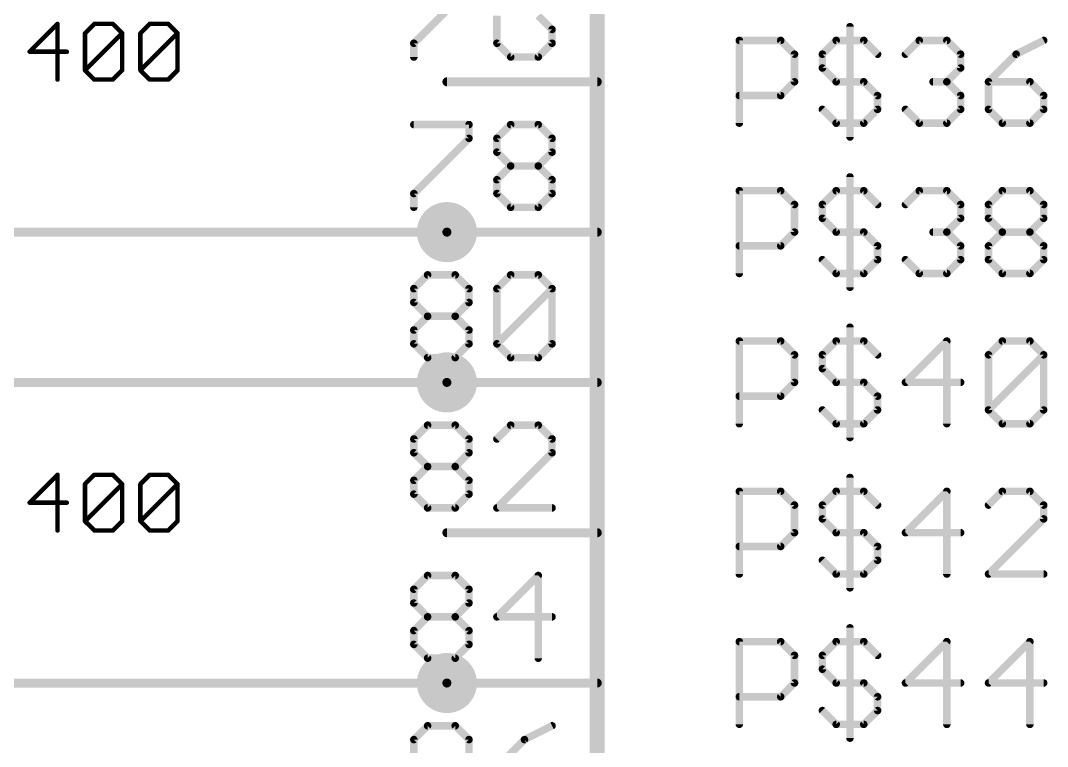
# Model space of a CAD drawing. Extents: x -72 to 265, y -97 to 216.
# Drawn here: x -35.14 to -17.79, y 44.65 to 56.92 of the extents above; entities that cross this region are included whole.
import ezdxf

# ---------------------------------------------------------------- set-up
doc = ezdxf.new("R2010")
doc.units = 0
for name, color, linetype in [('91', 94, 'CONTINUOUS'), ('94', 14, 'CONTINUOUS'), ('95', 251, 'CONTINUOUS'), ('96', 251, 'CONTINUOUS')]:
    doc.layers.add(name, color=color, linetype=linetype)

msp = doc.modelspace()

# ---------------------------------------------------------------- linework, layer by layer
at = {"layer": '91'}
for points, const_width in [([(-27.94, 53.086, 1), (-27.94, 53.594, 1), (-27.94, 53.086)], 0.508), ([(-27.94, 53.3019, 1), (-27.94, 53.3781)], 0.0762), ([(-27.94, 50.546, 1), (-27.94, 51.054, 1), (-27.94, 50.546)], 0.508), ([(-27.94, 50.7619, 1), (-27.94, 50.8381)], 0.0762), ([(-27.94, 45.466, 1), (-27.94, 45.974, 1), (-27.94, 45.466)], 0.508), ([(-27.94, 45.6819, 1), (-27.94, 45.7581)], 0.0762)]:
    msp.add_lwpolyline(points, format="xyb", dxfattribs=dict(at, const_width=const_width))
at = {"layer": '91', "const_width": 0.1524}
for points in [[(-27.94, 53.34), (-35.56, 53.34)], [(-27.94, 50.8), (-35.56, 50.8)], [(-27.94, 45.72), (-35.56, 45.72)]]:
    msp.add_lwpolyline(points, dxfattribs=at)
at = {"layer": '94'}
for points, const_width in [([(-25.4, 101.6), (-25.4, 22.86)], 0.254), ([(-27.94, 55.88), (-25.4, 55.88)], 0.1524), ([(-27.94, 53.34), (-25.4, 53.34)], 0.1524), ([(-27.94, 50.8), (-25.4, 50.8)], 0.1524), ([(-27.94, 48.26), (-25.4, 48.26)], 0.1524), ([(-27.94, 45.72), (-25.4, 45.72)], 0.1524)]:
    msp.add_lwpolyline(points, dxfattribs=dict(at, const_width=const_width))
at = {"layer": '94', "const_width": 0.0762}
for points in [[(-27.94, 55.9181, 1), (-27.94, 55.8419)], [(-25.4, 55.8419, 1), (-25.4, 55.9181)], [(-27.94, 53.3781, 1), (-27.94, 53.3019)], [(-25.4, 53.3019, 1), (-25.4, 53.3781)], [(-27.94, 50.8381, 1), (-27.94, 50.7619)], [(-25.4, 50.7619, 1), (-25.4, 50.8381)], [(-27.94, 48.2981, 1), (-27.94, 48.2219)], [(-25.4, 48.2219, 1), (-25.4, 48.2981)], [(-27.94, 45.7581, 1), (-27.94, 45.6819)], [(-25.4, 45.6819, 1), (-25.4, 45.7581)]]:
    msp.add_lwpolyline(points, format="xyb", dxfattribs=at)
at = {"layer": '95', "const_width": 0.127}
for points in [[(-27.5665, 57.4643), (-28.4987, 56.5321)], [(-27.0954, 56.9982), (-27.0954, 56.5321)], [(-26.1633, 56.7652), (-26.3963, 56.9982)], [(-26.1633, 56.5321), (-26.1633, 56.7652)], [(-21.1304, 56.8127), (-21.1304, 54.9485)], [(-28.4987, 56.5321), (-28.4987, 56.2991)], [(-27.0954, 56.5321), (-26.8623, 56.2991)], [(-26.3963, 56.2991), (-26.1633, 56.5321)], [(-22.9997, 55.1815), (-22.9997, 56.5797)], [(-22.9997, 56.5797), (-22.3006, 56.5797)], [(-22.3006, 56.5797), (-22.0676, 56.3467)], [(-21.5964, 56.3467), (-21.3634, 56.5797)], [(-21.3634, 56.5797), (-20.8973, 56.5797)], [(-20.8973, 56.5797), (-20.6643, 56.3467)], [(-20.1931, 56.3467), (-19.9601, 56.5797)], [(-19.9601, 56.5797), (-19.494, 56.5797)], [(-19.494, 56.5797), (-19.261, 56.3467)], [(-17.8577, 56.5797), (-18.3238, 56.3467)], [(-22.0676, 56.3467), (-22.0676, 55.8806)], [(-21.5964, 56.1136), (-21.5964, 56.3467)], [(-19.261, 56.3467), (-19.261, 56.1136)], [(-18.3238, 56.3467), (-18.7899, 55.8806)], [(-26.8623, 56.2991), (-26.3963, 56.2991)], [(-21.3634, 55.8806), (-21.5964, 56.1136)], [(-19.261, 56.1136), (-19.494, 55.8806)], [(-22.0676, 55.8806), (-22.3006, 55.6476)], [(-20.8973, 55.8806), (-21.3634, 55.8806)], [(-20.6643, 55.6476), (-20.8973, 55.8806)], [(-19.494, 55.8806), (-19.7271, 55.8806)], [(-19.494, 55.8806), (-19.261, 55.6476)], [(-18.7899, 55.8806), (-18.7899, 55.4145)], [(-18.0908, 55.8806), (-18.7899, 55.8806)], [(-17.8577, 55.6476), (-18.0908, 55.8806)], [(-22.3006, 55.6476), (-22.9997, 55.6476)], [(-20.6643, 55.4145), (-20.6643, 55.6476)], [(-19.261, 55.6476), (-19.261, 55.4145)], [(-17.8577, 55.4145), (-17.8577, 55.6476)], [(-21.5964, 55.4145), (-21.3634, 55.1815)], [(-20.8973, 55.1815), (-20.6643, 55.4145)], [(-19.9601, 55.1815), (-20.1931, 55.4145)], [(-19.261, 55.4145), (-19.494, 55.1815)], [(-18.7899, 55.4145), (-18.5568, 55.1815)], [(-18.0908, 55.1815), (-17.8577, 55.4145)], [(-28.4987, 55.1573), (-27.5665, 55.1573)], [(-27.5665, 55.1573), (-27.5665, 54.9243)], [(-27.0954, 54.9243), (-26.8623, 55.1573)], [(-26.8623, 55.1573), (-26.3963, 55.1573)], [(-26.3963, 55.1573), (-26.1633, 54.9243)], [(-21.3634, 55.1815), (-20.8973, 55.1815)], [(-19.494, 55.1815), (-19.9601, 55.1815)], [(-18.5568, 55.1815), (-18.0908, 55.1815)], [(-27.5665, 54.9243), (-28.4987, 53.9921)], [(-27.0954, 54.6912), (-27.0954, 54.9243)], [(-26.1633, 54.9243), (-26.1633, 54.6912)], [(-26.8623, 54.4582), (-27.0954, 54.6912)], [(-26.1633, 54.6912), (-26.3963, 54.4582)], [(-27.0954, 54.2252), (-26.8623, 54.4582)], [(-26.8623, 54.4582), (-26.3963, 54.4582)], [(-26.3963, 54.4582), (-26.1633, 54.2252)], [(-21.1304, 54.2727), (-21.1304, 52.4085)], [(-27.0954, 53.9921), (-27.0954, 54.2252)], [(-26.1633, 54.2252), (-26.1633, 53.9921)], [(-28.4987, 53.9921), (-28.4987, 53.7591)], [(-26.8623, 53.7591), (-27.0954, 53.9921)], [(-26.1633, 53.9921), (-26.3963, 53.7591)], [(-22.9997, 52.6415), (-22.9997, 54.0397)], [(-22.9997, 54.0397), (-22.3006, 54.0397)], [(-22.3006, 54.0397), (-22.0676, 53.8067)], [(-21.5964, 53.8067), (-21.3634, 54.0397)], [(-21.3634, 54.0397), (-20.8973, 54.0397)], [(-20.8973, 54.0397), (-20.6643, 53.8067)], [(-20.1931, 53.8067), (-19.9601, 54.0397)], [(-19.9601, 54.0397), (-19.494, 54.0397)], [(-19.494, 54.0397), (-19.261, 53.8067)], [(-18.7899, 53.8067), (-18.5568, 54.0397)], [(-18.5568, 54.0397), (-18.0908, 54.0397)], [(-18.0908, 54.0397), (-17.8577, 53.8067)], [(-26.3963, 53.7591), (-26.8623, 53.7591)], [(-22.0676, 53.8067), (-22.0676, 53.3406)], [(-21.5964, 53.5736), (-21.5964, 53.8067)], [(-19.261, 53.8067), (-19.261, 53.5736)], [(-18.7899, 53.5736), (-18.7899, 53.8067)], [(-17.8577, 53.8067), (-17.8577, 53.5736)], [(-21.3634, 53.3406), (-21.5964, 53.5736)], [(-19.261, 53.5736), (-19.494, 53.3406)], [(-18.5568, 53.3406), (-18.7899, 53.5736)], [(-17.8577, 53.5736), (-18.0908, 53.3406)], [(-22.0676, 53.3406), (-22.3006, 53.1076)], [(-20.8973, 53.3406), (-21.3634, 53.3406)], [(-20.6643, 53.1076), (-20.8973, 53.3406)], [(-19.494, 53.3406), (-19.7271, 53.3406)], [(-19.494, 53.3406), (-19.261, 53.1076)], [(-18.7899, 53.1076), (-18.5568, 53.3406)], [(-18.5568, 53.3406), (-18.0908, 53.3406)], [(-18.0908, 53.3406), (-17.8577, 53.1076)], [(-22.3006, 53.1076), (-22.9997, 53.1076)], [(-20.6643, 52.8745), (-20.6643, 53.1076)], [(-19.261, 53.1076), (-19.261, 52.8745)], [(-18.7899, 52.8745), (-18.7899, 53.1076)], [(-17.8577, 53.1076), (-17.8577, 52.8745)], [(-21.5964, 52.8745), (-21.3634, 52.6415)], [(-20.8973, 52.6415), (-20.6643, 52.8745)], [(-19.9601, 52.6415), (-20.1931, 52.8745)], [(-19.261, 52.8745), (-19.494, 52.6415)], [(-18.5568, 52.6415), (-18.7899, 52.8745)], [(-17.8577, 52.8745), (-18.0908, 52.6415)], [(-28.4987, 52.3843), (-28.2656, 52.6173)], [(-28.2656, 52.6173), (-27.7996, 52.6173)], [(-27.7996, 52.6173), (-27.5665, 52.3843)], [(-27.0954, 52.3843), (-26.8623, 52.6173)], [(-26.8623, 52.6173), (-26.3963, 52.6173)], [(-26.3963, 52.6173), (-26.1633, 52.3843)], [(-21.3634, 52.6415), (-20.8973, 52.6415)], [(-19.494, 52.6415), (-19.9601, 52.6415)], [(-18.0908, 52.6415), (-18.5568, 52.6415)], [(-28.4987, 52.1512), (-28.4987, 52.3843)], [(-27.5665, 52.3843), (-27.5665, 52.1512)], [(-27.0954, 51.4521), (-27.0954, 52.3843)], [(-27.0954, 51.4521), (-26.1633, 52.3843)], [(-26.1633, 52.3843), (-26.1633, 51.4521)], [(-28.2656, 51.9182), (-28.4987, 52.1512)], [(-27.5665, 52.1512), (-27.7996, 51.9182)], [(-28.4987, 51.6852), (-28.2656, 51.9182)], [(-28.2656, 51.9182), (-27.7996, 51.9182)], [(-27.7996, 51.9182), (-27.5665, 51.6852)], [(-28.4987, 51.4521), (-28.4987, 51.6852)], [(-27.5665, 51.6852), (-27.5665, 51.4521)], [(-21.1304, 51.7327), (-21.1304, 49.8685)], [(-22.9997, 50.1015), (-22.9997, 51.4997)], [(-22.9997, 51.4997), (-22.3006, 51.4997)], [(-22.3006, 51.4997), (-22.0676, 51.2667)], [(-21.5964, 51.2667), (-21.3634, 51.4997)], [(-21.3634, 51.4997), (-20.8973, 51.4997)], [(-20.8973, 51.4997), (-20.6643, 51.2667)], [(-19.494, 51.4997), (-20.1931, 50.8006)], [(-19.494, 50.1015), (-19.494, 51.4997)], [(-18.7899, 51.2667), (-18.5568, 51.4997)], [(-18.5568, 51.4997), (-18.0908, 51.4997)], [(-18.0908, 51.4997), (-17.8577, 51.2667)], [(-28.2656, 51.2191), (-28.4987, 51.4521)], [(-27.5665, 51.4521), (-27.7996, 51.2191)], [(-26.8623, 51.2191), (-27.0954, 51.4521)], [(-26.1633, 51.4521), (-26.3963, 51.2191)], [(-27.7996, 51.2191), (-28.2656, 51.2191)], [(-26.3963, 51.2191), (-26.8623, 51.2191)], [(-22.0676, 51.2667), (-22.0676, 50.8006)], [(-21.5964, 51.0336), (-21.5964, 51.2667)], [(-18.7899, 50.3345), (-18.7899, 51.2667)], [(-18.7899, 50.3345), (-17.8577, 51.2667)], [(-17.8577, 51.2667), (-17.8577, 50.3345)], [(-21.3634, 50.8006), (-21.5964, 51.0336)], [(-22.0676, 50.8006), (-22.3006, 50.5676)], [(-20.8973, 50.8006), (-21.3634, 50.8006)], [(-20.6643, 50.5676), (-20.8973, 50.8006)], [(-20.1931, 50.8006), (-19.261, 50.8006)], [(-22.3006, 50.5676), (-22.9997, 50.5676)], [(-20.6643, 50.3345), (-20.6643, 50.5676)], [(-21.5964, 50.3345), (-21.3634, 50.1015)], [(-20.8973, 50.1015), (-20.6643, 50.3345)], [(-18.5568, 50.1015), (-18.7899, 50.3345)], [(-17.8577, 50.3345), (-18.0908, 50.1015)], [(-28.4987, 49.8443), (-28.2656, 50.0773)], [(-28.2656, 50.0773), (-27.7996, 50.0773)], [(-27.7996, 50.0773), (-27.5665, 49.8443)], [(-26.8623, 50.0773), (-27.0954, 49.8443)], [(-26.3963, 50.0773), (-26.8623, 50.0773)], [(-26.1633, 49.8443), (-26.3963, 50.0773)], [(-21.3634, 50.1015), (-20.8973, 50.1015)], [(-18.0908, 50.1015), (-18.5568, 50.1015)], [(-28.4987, 49.6112), (-28.4987, 49.8443)], [(-27.5665, 49.8443), (-27.5665, 49.6112)], [(-26.1633, 49.6112), (-26.1633, 49.8443)], [(-28.2656, 49.3782), (-28.4987, 49.6112)], [(-27.5665, 49.6112), (-27.7996, 49.3782)], [(-27.0954, 48.6791), (-26.1633, 49.6112)], [(-28.4987, 49.1452), (-28.2656, 49.3782)], [(-28.2656, 49.3782), (-27.7996, 49.3782)], [(-27.7996, 49.3782), (-27.5665, 49.1452)], [(-28.4987, 48.9121), (-28.4987, 49.1452)], [(-27.5665, 49.1452), (-27.5665, 48.9121)], [(-21.1304, 49.1927), (-21.1304, 47.3285)], [(-28.2656, 48.6791), (-28.4987, 48.9121)], [(-27.5665, 48.9121), (-27.7996, 48.6791)], [(-22.9997, 47.5615), (-22.9997, 48.9597)], [(-22.9997, 48.9597), (-22.3006, 48.9597)], [(-22.3006, 48.9597), (-22.0676, 48.7267)], [(-21.5964, 48.7267), (-21.3634, 48.9597)], [(-21.3634, 48.9597), (-20.8973, 48.9597)], [(-20.8973, 48.9597), (-20.6643, 48.7267)], [(-19.494, 48.9597), (-20.1931, 48.2606)], [(-19.494, 47.5615), (-19.494, 48.9597)], [(-18.5568, 48.9597), (-18.7899, 48.7267)], [(-18.0908, 48.9597), (-18.5568, 48.9597)], [(-17.8577, 48.7267), (-18.0908, 48.9597)], [(-22.0676, 48.7267), (-22.0676, 48.2606)], [(-21.5964, 48.4936), (-21.5964, 48.7267)], [(-17.8577, 48.4936), (-17.8577, 48.7267)], [(-27.7996, 48.6791), (-28.2656, 48.6791)], [(-26.1633, 48.6791), (-27.0954, 48.6791)], [(-21.3634, 48.2606), (-21.5964, 48.4936)], [(-18.7899, 47.5615), (-17.8577, 48.4936)], [(-22.0676, 48.2606), (-22.3006, 48.0276)], [(-20.8973, 48.2606), (-21.3634, 48.2606)], [(-20.6643, 48.0276), (-20.8973, 48.2606)], [(-20.1931, 48.2606), (-19.261, 48.2606)], [(-22.3006, 48.0276), (-22.9997, 48.0276)], [(-20.6643, 47.7945), (-20.6643, 48.0276)], [(-21.5964, 47.7945), (-21.3634, 47.5615)], [(-20.8973, 47.5615), (-20.6643, 47.7945)], [(-28.4987, 47.3043), (-28.2656, 47.5373)], [(-28.2656, 47.5373), (-27.7996, 47.5373)], [(-27.7996, 47.5373), (-27.5665, 47.3043)], [(-26.3963, 47.5373), (-27.0954, 46.8382)], [(-26.3963, 46.1391), (-26.3963, 47.5373)], [(-21.3634, 47.5615), (-20.8973, 47.5615)], [(-17.8577, 47.5615), (-18.7899, 47.5615)], [(-28.4987, 47.0712), (-28.4987, 47.3043)], [(-27.5665, 47.3043), (-27.5665, 47.0712)], [(-28.2656, 46.8382), (-28.4987, 47.0712)], [(-27.5665, 47.0712), (-27.7996, 46.8382)], [(-28.4987, 46.6052), (-28.2656, 46.8382)], [(-28.2656, 46.8382), (-27.7996, 46.8382)], [(-27.7996, 46.8382), (-27.5665, 46.6052)], [(-27.0954, 46.8382), (-26.1633, 46.8382)], [(-28.4987, 46.3721), (-28.4987, 46.6052)], [(-27.5665, 46.6052), (-27.5665, 46.3721)], [(-21.1304, 46.6527), (-21.1304, 44.7885)], [(-28.2656, 46.1391), (-28.4987, 46.3721)], [(-27.5665, 46.3721), (-27.7996, 46.1391)], [(-22.9997, 45.0215), (-22.9997, 46.4197)], [(-22.9997, 46.4197), (-22.3006, 46.4197)], [(-22.3006, 46.4197), (-22.0676, 46.1867)], [(-21.5964, 46.1867), (-21.3634, 46.4197)], [(-21.3634, 46.4197), (-20.8973, 46.4197)], [(-20.8973, 46.4197), (-20.6643, 46.1867)], [(-19.494, 46.4197), (-20.1931, 45.7206)], [(-19.494, 45.0215), (-19.494, 46.4197)], [(-18.0908, 46.4197), (-18.7899, 45.7206)], [(-18.0908, 45.0215), (-18.0908, 46.4197)], [(-27.7996, 46.1391), (-28.2656, 46.1391)], [(-22.0676, 46.1867), (-22.0676, 45.7206)], [(-21.5964, 45.9536), (-21.5964, 46.1867)], [(-21.3634, 45.7206), (-21.5964, 45.9536)], [(-22.0676, 45.7206), (-22.3006, 45.4876)], [(-20.8973, 45.7206), (-21.3634, 45.7206)], [(-20.6643, 45.4876), (-20.8973, 45.7206)], [(-20.1931, 45.7206), (-19.261, 45.7206)], [(-18.7899, 45.7206), (-17.8577, 45.7206)], [(-22.3006, 45.4876), (-22.9997, 45.4876)], [(-20.6643, 45.2545), (-20.6643, 45.4876)], [(-21.5964, 45.2545), (-21.3634, 45.0215)], [(-20.8973, 45.0215), (-20.6643, 45.2545)], [(-28.4987, 44.7643), (-28.2656, 44.9973)], [(-28.2656, 44.9973), (-27.7996, 44.9973)], [(-27.7996, 44.9973), (-27.5665, 44.7643)], [(-26.1633, 44.9973), (-26.6293, 44.7643)], [(-21.3634, 45.0215), (-20.8973, 45.0215)], [(-28.4987, 44.5312), (-28.4987, 44.7643)], [(-27.5665, 44.7643), (-27.5665, 44.5312)], [(-26.6293, 44.7643), (-27.0954, 44.2982)]]:
    msp.add_lwpolyline(points, dxfattribs=at)
at = {"layer": '95', "const_width": 0.0635}
for points in [[(-26.1315, 56.7652, 1), (-26.195, 56.7652)], [(-26.1857, 56.7427, 1), (-26.1408, 56.7876)], [(-21.0986, 56.8127, 1), (-21.1621, 56.8127)], [(-28.4669, 56.5321, 1), (-28.5304, 56.5321)], [(-28.5211, 56.5546, 1), (-28.4762, 56.5097)], [(-27.0729, 56.5546, 1), (-27.1178, 56.5097)], [(-27.1271, 56.5321, 1), (-27.0636, 56.5321)], [(-26.195, 56.5321, 1), (-26.1315, 56.5321)], [(-26.1408, 56.5097, 1), (-26.1857, 56.5546)], [(-22.968, 56.5797, 1), (-23.0314, 56.5797)], [(-22.9997, 56.6114, 1), (-22.9997, 56.5479)], [(-22.2782, 56.6021, 1), (-22.3231, 56.5572)], [(-22.3006, 56.5479, 1), (-22.3006, 56.6114)], [(-21.3634, 56.6114, 1), (-21.3634, 56.5479)], [(-21.3409, 56.5572, 1), (-21.3858, 56.6021)], [(-20.8749, 56.6021, 1), (-20.9198, 56.5572)], [(-20.8973, 56.5479, 1), (-20.8973, 56.6114)], [(-19.9601, 56.6114, 1), (-19.9601, 56.5479)], [(-19.9377, 56.5572, 1), (-19.9826, 56.6021)], [(-19.4716, 56.6021, 1), (-19.5165, 56.5572)], [(-19.494, 56.5479, 1), (-19.494, 56.6114)], [(-17.8435, 56.5513, 1), (-17.8719, 56.6081)], [(-22.0358, 56.3467, 1), (-22.0993, 56.3467)], [(-22.09, 56.3242, 1), (-22.0451, 56.3691)], [(-21.5647, 56.3467, 1), (-21.6282, 56.3467)], [(-21.6189, 56.3691, 1), (-21.574, 56.3242)], [(-20.6867, 56.3242, 1), (-20.6418, 56.3691)], [(-20.2156, 56.3691, 1), (-20.1707, 56.3242)], [(-19.2293, 56.3467, 1), (-19.2928, 56.3467)], [(-19.2835, 56.3242, 1), (-19.2386, 56.3691)], [(-18.338, 56.3751, 1), (-18.3096, 56.3183)], [(-18.3014, 56.3242, 1), (-18.3463, 56.3691)], [(-28.5304, 56.2991, 1), (-28.4669, 56.2991)], [(-26.8623, 56.3309, 1), (-26.8623, 56.2674)], [(-26.8848, 56.2766, 1), (-26.8399, 56.3216)], [(-26.4187, 56.3216, 1), (-26.3738, 56.2766)], [(-26.3963, 56.2674, 1), (-26.3963, 56.3309)], [(-21.574, 56.1361, 1), (-21.6189, 56.0912)], [(-21.6282, 56.1136, 1), (-21.5647, 56.1136)], [(-19.2928, 56.1136, 1), (-19.2293, 56.1136)], [(-19.2386, 56.0912, 1), (-19.2835, 56.1361)], [(-22.0993, 55.8806, 1), (-22.0358, 55.8806)], [(-22.0451, 55.8581, 1), (-22.09, 55.903)], [(-21.3634, 55.9123, 1), (-21.3634, 55.8488)], [(-21.3858, 55.8581, 1), (-21.3409, 55.903)], [(-20.8749, 55.903, 1), (-20.9198, 55.8581)], [(-20.8973, 55.8488, 1), (-20.8973, 55.9123)], [(-19.7271, 55.9123, 1), (-19.7271, 55.8488)], [(-19.4716, 55.903, 1), (-19.5165, 55.8581)], [(-19.5165, 55.903, 1), (-19.4716, 55.8581)], [(-19.494, 55.8488, 1), (-19.494, 55.9123)], [(-18.7581, 55.8806, 1), (-18.8216, 55.8806)], [(-18.7899, 55.9123, 1), (-18.7899, 55.8488)], [(-18.8123, 55.903, 1), (-18.7674, 55.8581)], [(-18.0683, 55.903, 1), (-18.1132, 55.8581)], [(-18.0908, 55.8488, 1), (-18.0908, 55.9123)], [(-22.9997, 55.6793, 1), (-22.9997, 55.6158)], [(-22.3231, 55.67, 1), (-22.2782, 55.6251)], [(-22.3006, 55.6158, 1), (-22.3006, 55.6793)], [(-20.6325, 55.6476, 1), (-20.696, 55.6476)], [(-20.6867, 55.6251, 1), (-20.6418, 55.67)], [(-19.2293, 55.6476, 1), (-19.2928, 55.6476)], [(-19.2835, 55.6251, 1), (-19.2386, 55.67)], [(-17.826, 55.6476, 1), (-17.8895, 55.6476)], [(-17.8802, 55.6251, 1), (-17.8353, 55.67)], [(-21.574, 55.437, 1), (-21.6189, 55.3921)], [(-20.696, 55.4145, 1), (-20.6325, 55.4145)], [(-20.6418, 55.3921, 1), (-20.6867, 55.437)], [(-20.1707, 55.437, 1), (-20.2156, 55.3921)], [(-19.2928, 55.4145, 1), (-19.2293, 55.4145)], [(-19.2386, 55.3921, 1), (-19.2835, 55.437)], [(-18.8216, 55.4145, 1), (-18.7581, 55.4145)], [(-18.7674, 55.437, 1), (-18.8123, 55.3921)], [(-17.8895, 55.4145, 1), (-17.826, 55.4145)], [(-17.8353, 55.3921, 1), (-17.8802, 55.437)], [(-28.4987, 55.189, 1), (-28.4987, 55.1255)], [(-27.5348, 55.1573, 1), (-27.5983, 55.1573)], [(-27.5665, 55.1255, 1), (-27.5665, 55.189)], [(-26.8623, 55.189, 1), (-26.8623, 55.1255)], [(-26.8399, 55.1348, 1), (-26.8848, 55.1797)], [(-26.3738, 55.1797, 1), (-26.4187, 55.1348)], [(-26.3963, 55.1255, 1), (-26.3963, 55.189)], [(-23.0314, 55.1815, 1), (-22.968, 55.1815)], [(-21.3634, 55.2133, 1), (-21.3634, 55.1497)], [(-21.3858, 55.159, 1), (-21.3409, 55.204)], [(-20.9198, 55.204, 1), (-20.8749, 55.159)], [(-20.8973, 55.1497, 1), (-20.8973, 55.2133)], [(-19.9601, 55.2133, 1), (-19.9601, 55.1497)], [(-19.9826, 55.159, 1), (-19.9377, 55.204)], [(-19.5165, 55.204, 1), (-19.4716, 55.159)], [(-19.494, 55.1497, 1), (-19.494, 55.2133)], [(-18.5568, 55.2133, 1), (-18.5568, 55.1497)], [(-18.5793, 55.159, 1), (-18.5344, 55.204)], [(-18.1132, 55.204, 1), (-18.0683, 55.159)], [(-18.0908, 55.1497, 1), (-18.0908, 55.2133)], [(-27.5983, 54.9243, 1), (-27.5348, 54.9243)], [(-27.5441, 54.9018, 1), (-27.589, 54.9467)], [(-27.0636, 54.9243, 1), (-27.1271, 54.9243)], [(-27.1178, 54.9467, 1), (-27.0729, 54.9018)], [(-26.1315, 54.9243, 1), (-26.195, 54.9243)], [(-26.1857, 54.9018, 1), (-26.1408, 54.9467)], [(-21.1621, 54.9485, 1), (-21.0986, 54.9485)], [(-27.0729, 54.7137, 1), (-27.1178, 54.6688)], [(-27.1271, 54.6912, 1), (-27.0636, 54.6912)], [(-26.195, 54.6912, 1), (-26.1315, 54.6912)], [(-26.1408, 54.6688, 1), (-26.1857, 54.7137)], [(-26.8623, 54.4899, 1), (-26.8623, 54.4264)], [(-26.8399, 54.4357, 1), (-26.8848, 54.4806)], [(-26.8848, 54.4357, 1), (-26.8399, 54.4806)], [(-26.3738, 54.4806, 1), (-26.4187, 54.4357)], [(-26.4187, 54.4806, 1), (-26.3738, 54.4357)], [(-26.3963, 54.4264, 1), (-26.3963, 54.4899)], [(-21.0986, 54.2727, 1), (-21.1621, 54.2727)], [(-27.0636, 54.2252, 1), (-27.1271, 54.2252)], [(-27.1178, 54.2476, 1), (-27.0729, 54.2027)], [(-26.1315, 54.2252, 1), (-26.195, 54.2252)], [(-26.1857, 54.2027, 1), (-26.1408, 54.2476)], [(-28.4669, 53.9921, 1), (-28.5304, 53.9921)], [(-28.5211, 54.0146, 1), (-28.4762, 53.9697)], [(-27.0729, 54.0146, 1), (-27.1178, 53.9697)], [(-27.1271, 53.9921, 1), (-27.0636, 53.9921)], [(-26.195, 53.9921, 1), (-26.1315, 53.9921)], [(-26.1408, 53.9697, 1), (-26.1857, 54.0146)], [(-22.968, 54.0397, 1), (-23.0314, 54.0397)], [(-22.9997, 54.0714, 1), (-22.9997, 54.0079)], [(-22.2782, 54.0621, 1), (-22.3231, 54.0172)], [(-22.3006, 54.0079, 1), (-22.3006, 54.0714)], [(-21.3634, 54.0714, 1), (-21.3634, 54.0079)], [(-21.3409, 54.0172, 1), (-21.3858, 54.0621)], [(-20.8749, 54.0621, 1), (-20.9198, 54.0172)], [(-20.8973, 54.0079, 1), (-20.8973, 54.0714)], [(-19.9601, 54.0714, 1), (-19.9601, 54.0079)], [(-19.9377, 54.0172, 1), (-19.9826, 54.0621)], [(-19.4716, 54.0621, 1), (-19.5165, 54.0172)], [(-19.494, 54.0079, 1), (-19.494, 54.0714)], [(-18.5568, 54.0714, 1), (-18.5568, 54.0079)], [(-18.5344, 54.0172, 1), (-18.5793, 54.0621)], [(-18.0683, 54.0621, 1), (-18.1132, 54.0172)], [(-18.0908, 54.0079, 1), (-18.0908, 54.0714)], [(-28.5304, 53.7591, 1), (-28.4669, 53.7591)], [(-26.8623, 53.7909, 1), (-26.8623, 53.7274)], [(-26.8848, 53.7366, 1), (-26.8399, 53.7816)], [(-26.4187, 53.7816, 1), (-26.3738, 53.7366)], [(-26.3963, 53.7274, 1), (-26.3963, 53.7909)], [(-22.0358, 53.8067, 1), (-22.0993, 53.8067)], [(-22.09, 53.7842, 1), (-22.0451, 53.8291)], [(-21.5647, 53.8067, 1), (-21.6282, 53.8067)], [(-21.6189, 53.8291, 1), (-21.574, 53.7842)], [(-20.6867, 53.7842, 1), (-20.6418, 53.8291)], [(-20.2156, 53.8291, 1), (-20.1707, 53.7842)], [(-19.2293, 53.8067, 1), (-19.2928, 53.8067)], [(-19.2835, 53.7842, 1), (-19.2386, 53.8291)], [(-18.7581, 53.8067, 1), (-18.8216, 53.8067)], [(-18.8123, 53.8291, 1), (-18.7674, 53.7842)], [(-17.826, 53.8067, 1), (-17.8895, 53.8067)], [(-17.8802, 53.7842, 1), (-17.8353, 53.8291)], [(-21.574, 53.5961, 1), (-21.6189, 53.5512)], [(-19.2386, 53.5512, 1), (-19.2835, 53.5961)], [(-18.7674, 53.5961, 1), (-18.8123, 53.5512)], [(-17.8353, 53.5512, 1), (-17.8802, 53.5961)], [(-21.6282, 53.5736, 1), (-21.5647, 53.5736)], [(-19.2928, 53.5736, 1), (-19.2293, 53.5736)], [(-18.8216, 53.5736, 1), (-18.7581, 53.5736)], [(-17.8895, 53.5736, 1), (-17.826, 53.5736)], [(-22.0993, 53.3406, 1), (-22.0358, 53.3406)], [(-22.0451, 53.3181, 1), (-22.09, 53.363)], [(-21.3634, 53.3723, 1), (-21.3634, 53.3088)], [(-21.3858, 53.3181, 1), (-21.3409, 53.363)], [(-20.8749, 53.363, 1), (-20.9198, 53.3181)], [(-20.8973, 53.3088, 1), (-20.8973, 53.3723)], [(-19.7271, 53.3723, 1), (-19.7271, 53.3088)], [(-19.4716, 53.363, 1), (-19.5165, 53.3181)], [(-19.5165, 53.363, 1), (-19.4716, 53.3181)], [(-19.494, 53.3088, 1), (-19.494, 53.3723)], [(-18.5568, 53.3723, 1), (-18.5568, 53.3088)], [(-18.5344, 53.3181, 1), (-18.5793, 53.363)], [(-18.5793, 53.3181, 1), (-18.5344, 53.363)], [(-18.0683, 53.363, 1), (-18.1132, 53.3181)], [(-18.1132, 53.363, 1), (-18.0683, 53.3181)], [(-18.0908, 53.3088, 1), (-18.0908, 53.3723)], [(-22.9997, 53.1393, 1), (-22.9997, 53.0758)], [(-22.3231, 53.13, 1), (-22.2782, 53.0851)], [(-22.3006, 53.0758, 1), (-22.3006, 53.1393)], [(-20.6325, 53.1076, 1), (-20.696, 53.1076)], [(-20.6867, 53.0851, 1), (-20.6418, 53.13)], [(-19.2293, 53.1076, 1), (-19.2928, 53.1076)], [(-19.2835, 53.0851, 1), (-19.2386, 53.13)], [(-18.7581, 53.1076, 1), (-18.8216, 53.1076)], [(-18.8123, 53.13, 1), (-18.7674, 53.0851)], [(-17.826, 53.1076, 1), (-17.8895, 53.1076)], [(-17.8802, 53.0851, 1), (-17.8353, 53.13)], [(-21.574, 52.897, 1), (-21.6189, 52.8521)], [(-20.6418, 52.8521, 1), (-20.6867, 52.897)], [(-20.1707, 52.897, 1), (-20.2156, 52.8521)], [(-19.2386, 52.8521, 1), (-19.2835, 52.897)], [(-18.7674, 52.897, 1), (-18.8123, 52.8521)], [(-17.8353, 52.8521, 1), (-17.8802, 52.897)], [(-20.696, 52.8745, 1), (-20.6325, 52.8745)], [(-19.2928, 52.8745, 1), (-19.2293, 52.8745)], [(-18.8216, 52.8745, 1), (-18.7581, 52.8745)], [(-17.8895, 52.8745, 1), (-17.826, 52.8745)], [(-28.2656, 52.649, 1), (-28.2656, 52.5855)], [(-28.2432, 52.5948, 1), (-28.2881, 52.6397)], [(-27.7771, 52.6397, 1), (-27.822, 52.5948)], [(-27.7996, 52.5855, 1), (-27.7996, 52.649)], [(-26.8623, 52.649, 1), (-26.8623, 52.5855)], [(-26.8399, 52.5948, 1), (-26.8848, 52.6397)], [(-26.3738, 52.6397, 1), (-26.4187, 52.5948)], [(-26.3963, 52.5855, 1), (-26.3963, 52.649)], [(-23.0314, 52.6415, 1), (-22.968, 52.6415)], [(-21.3634, 52.6733, 1), (-21.3634, 52.6097)], [(-21.3858, 52.619, 1), (-21.3409, 52.664)], [(-20.9198, 52.664, 1), (-20.8749, 52.619)], [(-20.8973, 52.6097, 1), (-20.8973, 52.6733)], [(-19.9601, 52.6733, 1), (-19.9601, 52.6097)], [(-19.9826, 52.619, 1), (-19.9377, 52.664)], [(-19.5165, 52.664, 1), (-19.4716, 52.619)], [(-19.494, 52.6097, 1), (-19.494, 52.6733)], [(-18.5568, 52.6733, 1), (-18.5568, 52.6097)], [(-18.5793, 52.619, 1), (-18.5344, 52.664)], [(-18.1132, 52.664, 1), (-18.0683, 52.619)], [(-18.0908, 52.6097, 1), (-18.0908, 52.6733)], [(-28.4669, 52.3843, 1), (-28.5304, 52.3843)], [(-28.5211, 52.4067, 1), (-28.4762, 52.3618)], [(-27.5348, 52.3843, 1), (-27.5983, 52.3843)], [(-27.589, 52.3618, 1), (-27.5441, 52.4067)], [(-27.0636, 52.3843, 1), (-27.1271, 52.3843)], [(-27.1178, 52.4067, 1), (-27.0729, 52.3618)], [(-26.1315, 52.3843, 1), (-26.195, 52.3843)], [(-26.1408, 52.3618, 1), (-26.1857, 52.4067)], [(-26.1857, 52.3618, 1), (-26.1408, 52.4067)], [(-21.1621, 52.4085, 1), (-21.0986, 52.4085)], [(-28.4762, 52.1737, 1), (-28.5211, 52.1288)], [(-28.5304, 52.1512, 1), (-28.4669, 52.1512)], [(-27.5983, 52.1512, 1), (-27.5348, 52.1512)], [(-27.5441, 52.1288, 1), (-27.589, 52.1737)], [(-28.2656, 51.9499, 1), (-28.2656, 51.8864)], [(-28.2432, 51.8957, 1), (-28.2881, 51.9406)], [(-28.2881, 51.8957, 1), (-28.2432, 51.9406)], [(-27.7771, 51.9406, 1), (-27.822, 51.8957)], [(-27.822, 51.9406, 1), (-27.7771, 51.8957)], [(-27.7996, 51.8864, 1), (-27.7996, 51.9499)], [(-28.4669, 51.6852, 1), (-28.5304, 51.6852)], [(-28.5211, 51.7076, 1), (-28.4762, 51.6627)], [(-27.5348, 51.6852, 1), (-27.5983, 51.6852)], [(-27.589, 51.6627, 1), (-27.5441, 51.7076)], [(-21.0986, 51.7327, 1), (-21.1621, 51.7327)], [(-22.968, 51.4997, 1), (-23.0314, 51.4997)], [(-22.9997, 51.5314, 1), (-22.9997, 51.4679)], [(-22.2782, 51.5221, 1), (-22.3231, 51.4772)], [(-22.3006, 51.4679, 1), (-22.3006, 51.5314)], [(-21.3634, 51.5314, 1), (-21.3634, 51.4679)], [(-21.3409, 51.4772, 1), (-21.3858, 51.5221)], [(-20.8749, 51.5221, 1), (-20.9198, 51.4772)], [(-20.8973, 51.4679, 1), (-20.8973, 51.5314)], [(-19.4623, 51.4997, 1), (-19.5258, 51.4997)], [(-19.4716, 51.4772, 1), (-19.5165, 51.5221)], [(-18.5568, 51.5314, 1), (-18.5568, 51.4679)], [(-18.5344, 51.4772, 1), (-18.5793, 51.5221)], [(-18.0683, 51.5221, 1), (-18.1132, 51.4772)], [(-18.0908, 51.4679, 1), (-18.0908, 51.5314)], [(-28.4762, 51.4746, 1), (-28.5211, 51.4297)], [(-28.5304, 51.4521, 1), (-28.4669, 51.4521)], [(-27.5983, 51.4521, 1), (-27.5348, 51.4521)], [(-27.5441, 51.4297, 1), (-27.589, 51.4746)], [(-27.0729, 51.4746, 1), (-27.1178, 51.4297)], [(-27.1178, 51.4746, 1), (-27.0729, 51.4297)], [(-27.1271, 51.4521, 1), (-27.0636, 51.4521)], [(-26.195, 51.4521, 1), (-26.1315, 51.4521)], [(-26.1408, 51.4297, 1), (-26.1857, 51.4746)], [(-28.2656, 51.2509, 1), (-28.2656, 51.1874)], [(-28.2881, 51.1966, 1), (-28.2432, 51.2416)], [(-27.822, 51.2416, 1), (-27.7771, 51.1966)], [(-27.7996, 51.1874, 1), (-27.7996, 51.2509)], [(-26.8623, 51.2509, 1), (-26.8623, 51.1874)], [(-26.8848, 51.1966, 1), (-26.8399, 51.2416)], [(-26.4187, 51.2416, 1), (-26.3738, 51.1966)], [(-26.3963, 51.1874, 1), (-26.3963, 51.2509)], [(-22.0358, 51.2667, 1), (-22.0993, 51.2667)], [(-22.09, 51.2442, 1), (-22.0451, 51.2891)], [(-21.5647, 51.2667, 1), (-21.6282, 51.2667)], [(-21.6189, 51.2891, 1), (-21.574, 51.2442)], [(-20.6867, 51.2442, 1), (-20.6418, 51.2891)], [(-18.7581, 51.2667, 1), (-18.8216, 51.2667)], [(-18.8123, 51.2891, 1), (-18.7674, 51.2442)], [(-17.826, 51.2667, 1), (-17.8895, 51.2667)], [(-17.8353, 51.2442, 1), (-17.8802, 51.2891)], [(-17.8802, 51.2442, 1), (-17.8353, 51.2891)], [(-21.574, 51.0561, 1), (-21.6189, 51.0112)], [(-21.6282, 51.0336, 1), (-21.5647, 51.0336)], [(-22.0993, 50.8006, 1), (-22.0358, 50.8006)], [(-22.0451, 50.7781, 1), (-22.09, 50.823)], [(-21.3634, 50.8323, 1), (-21.3634, 50.7688)], [(-21.3858, 50.7781, 1), (-21.3409, 50.823)], [(-20.8749, 50.823, 1), (-20.9198, 50.7781)], [(-20.8973, 50.7688, 1), (-20.8973, 50.8323)], [(-20.1931, 50.8323, 1), (-20.1931, 50.7688)], [(-20.2156, 50.823, 1), (-20.1707, 50.7781)], [(-19.261, 50.7688, 1), (-19.261, 50.8323)], [(-22.9997, 50.5993, 1), (-22.9997, 50.5358)], [(-22.3231, 50.59, 1), (-22.2782, 50.5451)], [(-22.3006, 50.5358, 1), (-22.3006, 50.5993)], [(-20.6325, 50.5676, 1), (-20.696, 50.5676)], [(-20.6867, 50.5451, 1), (-20.6418, 50.59)], [(-21.574, 50.357, 1), (-21.6189, 50.3121)], [(-20.696, 50.3345, 1), (-20.6325, 50.3345)], [(-20.6418, 50.3121, 1), (-20.6867, 50.357)], [(-18.8216, 50.3345, 1), (-18.7581, 50.3345)], [(-18.7674, 50.357, 1), (-18.8123, 50.3121)], [(-18.8123, 50.357, 1), (-18.7674, 50.3121)], [(-17.8895, 50.3345, 1), (-17.826, 50.3345)], [(-17.8353, 50.3121, 1), (-17.8802, 50.357)], [(-28.2656, 50.109, 1), (-28.2656, 50.0455)], [(-28.2432, 50.0548, 1), (-28.2881, 50.0997)], [(-27.7771, 50.0997, 1), (-27.822, 50.0548)], [(-27.7996, 50.0455, 1), (-27.7996, 50.109)], [(-26.8623, 50.109, 1), (-26.8623, 50.0455)], [(-26.8399, 50.0548, 1), (-26.8848, 50.0997)], [(-26.3738, 50.0997, 1), (-26.4187, 50.0548)], [(-26.3963, 50.0455, 1), (-26.3963, 50.109)], [(-21.3634, 50.1333, 1), (-21.3634, 50.0697)], [(-21.3858, 50.079, 1), (-21.3409, 50.124)], [(-20.9198, 50.124, 1), (-20.8749, 50.079)], [(-20.8973, 50.0697, 1), (-20.8973, 50.1333)], [(-18.5568, 50.1333, 1), (-18.5568, 50.0697)], [(-18.5793, 50.079, 1), (-18.5344, 50.124)], [(-18.1132, 50.124, 1), (-18.0683, 50.079)], [(-18.0908, 50.0697, 1), (-18.0908, 50.1333)], [(-23.0314, 50.1015, 1), (-22.968, 50.1015)], [(-19.5258, 50.1015, 1), (-19.4623, 50.1015)], [(-28.4669, 49.8443, 1), (-28.5304, 49.8443)], [(-28.5211, 49.8667, 1), (-28.4762, 49.8218)], [(-27.5348, 49.8443, 1), (-27.5983, 49.8443)], [(-27.589, 49.8218, 1), (-27.5441, 49.8667)], [(-27.1178, 49.8667, 1), (-27.0729, 49.8218)], [(-26.1315, 49.8443, 1), (-26.195, 49.8443)], [(-26.1857, 49.8218, 1), (-26.1408, 49.8667)], [(-21.1621, 49.8685, 1), (-21.0986, 49.8685)], [(-28.4762, 49.6337, 1), (-28.5211, 49.5888)], [(-28.5304, 49.6112, 1), (-28.4669, 49.6112)], [(-27.5983, 49.6112, 1), (-27.5348, 49.6112)], [(-27.5441, 49.5888, 1), (-27.589, 49.6337)], [(-26.195, 49.6112, 1), (-26.1315, 49.6112)], [(-26.1408, 49.5888, 1), (-26.1857, 49.6337)], [(-28.2656, 49.4099, 1), (-28.2656, 49.3464)], [(-28.2432, 49.3557, 1), (-28.2881, 49.4006)], [(-28.2881, 49.3557, 1), (-28.2432, 49.4006)], [(-27.7771, 49.4006, 1), (-27.822, 49.3557)], [(-27.822, 49.4006, 1), (-27.7771, 49.3557)], [(-27.7996, 49.3464, 1), (-27.7996, 49.4099)], [(-28.4669, 49.1452, 1), (-28.5304, 49.1452)], [(-28.5211, 49.1676, 1), (-28.4762, 49.1227)], [(-27.5348, 49.1452, 1), (-27.5983, 49.1452)], [(-27.589, 49.1227, 1), (-27.5441, 49.1676)], [(-21.0986, 49.1927, 1), (-21.1621, 49.1927)], [(-28.4762, 48.9346, 1), (-28.5211, 48.8897)], [(-28.5304, 48.9121, 1), (-28.4669, 48.9121)], [(-27.5983, 48.9121, 1), (-27.5348, 48.9121)], [(-27.5441, 48.8897, 1), (-27.589, 48.9346)], [(-22.968, 48.9597, 1), (-23.0314, 48.9597)], [(-22.9997, 48.9914, 1), (-22.9997, 48.9279)], [(-22.2782, 48.9821, 1), (-22.3231, 48.9372)], [(-22.3006, 48.9279, 1), (-22.3006, 48.9914)], [(-21.3634, 48.9914, 1), (-21.3634, 48.9279)], [(-21.3409, 48.9372, 1), (-21.3858, 48.9821)], [(-20.8749, 48.9821, 1), (-20.9198, 48.9372)], [(-20.8973, 48.9279, 1), (-20.8973, 48.9914)], [(-19.4623, 48.9597, 1), (-19.5258, 48.9597)], [(-19.4716, 48.9372, 1), (-19.5165, 48.9821)], [(-18.5568, 48.9914, 1), (-18.5568, 48.9279)], [(-18.5344, 48.9372, 1), (-18.5793, 48.9821)], [(-18.0683, 48.9821, 1), (-18.1132, 48.9372)], [(-18.0908, 48.9279, 1), (-18.0908, 48.9914)], [(-22.0358, 48.7267, 1), (-22.0993, 48.7267)], [(-22.09, 48.7042, 1), (-22.0451, 48.7491)], [(-21.5647, 48.7267, 1), (-21.6282, 48.7267)], [(-21.6189, 48.7491, 1), (-21.574, 48.7042)], [(-20.6867, 48.7042, 1), (-20.6418, 48.7491)], [(-18.8123, 48.7491, 1), (-18.7674, 48.7042)], [(-17.826, 48.7267, 1), (-17.8895, 48.7267)], [(-17.8802, 48.7042, 1), (-17.8353, 48.7491)], [(-28.2656, 48.7109, 1), (-28.2656, 48.6474)], [(-28.2881, 48.6566, 1), (-28.2432, 48.7016)], [(-27.822, 48.7016, 1), (-27.7771, 48.6566)], [(-27.7996, 48.6474, 1), (-27.7996, 48.7109)], [(-27.0954, 48.7109, 1), (-27.0954, 48.6474)], [(-27.1178, 48.7016, 1), (-27.0729, 48.6566)], [(-26.1633, 48.6474, 1), (-26.1633, 48.7109)], [(-21.574, 48.5161, 1), (-21.6189, 48.4712)], [(-21.6282, 48.4936, 1), (-21.5647, 48.4936)], [(-17.8895, 48.4936, 1), (-17.826, 48.4936)], [(-17.8353, 48.4712, 1), (-17.8802, 48.5161)], [(-22.0993, 48.2606, 1), (-22.0358, 48.2606)], [(-22.0451, 48.2381, 1), (-22.09, 48.283)], [(-21.3634, 48.2923, 1), (-21.3634, 48.2288)], [(-21.3858, 48.2381, 1), (-21.3409, 48.283)], [(-20.8749, 48.283, 1), (-20.9198, 48.2381)], [(-20.8973, 48.2288, 1), (-20.8973, 48.2923)], [(-20.1931, 48.2923, 1), (-20.1931, 48.2288)], [(-20.2156, 48.283, 1), (-20.1707, 48.2381)], [(-19.261, 48.2288, 1), (-19.261, 48.2923)], [(-22.9997, 48.0593, 1), (-22.9997, 47.9958)], [(-22.3231, 48.05, 1), (-22.2782, 48.0051)], [(-22.3006, 47.9958, 1), (-22.3006, 48.0593)], [(-20.6325, 48.0276, 1), (-20.696, 48.0276)], [(-20.6867, 48.0051, 1), (-20.6418, 48.05)], [(-21.574, 47.817, 1), (-21.6189, 47.7721)], [(-20.696, 47.7945, 1), (-20.6325, 47.7945)], [(-20.6418, 47.7721, 1), (-20.6867, 47.817)], [(-28.2656, 47.569, 1), (-28.2656, 47.5055)], [(-28.2432, 47.5148, 1), (-28.2881, 47.5597)], [(-27.7771, 47.5597, 1), (-27.822, 47.5148)], [(-27.7996, 47.5055, 1), (-27.7996, 47.569)], [(-26.3645, 47.5373, 1), (-26.428, 47.5373)], [(-26.3738, 47.5148, 1), (-26.4187, 47.5597)], [(-23.0314, 47.5615, 1), (-22.968, 47.5615)], [(-21.3634, 47.5933, 1), (-21.3634, 47.5297)], [(-21.3858, 47.539, 1), (-21.3409, 47.584)], [(-20.9198, 47.584, 1), (-20.8749, 47.539)], [(-20.8973, 47.5297, 1), (-20.8973, 47.5933)], [(-19.5258, 47.5615, 1), (-19.4623, 47.5615)], [(-18.7899, 47.5933, 1), (-18.7899, 47.5297)], [(-18.8123, 47.584, 1), (-18.7674, 47.539)], [(-17.8577, 47.5297, 1), (-17.8577, 47.5933)], [(-28.4669, 47.3043, 1), (-28.5304, 47.3043)], [(-27.5348, 47.3043, 1), (-27.5983, 47.3043)], [(-28.5211, 47.3267, 1), (-28.4762, 47.2818)], [(-27.589, 47.2818, 1), (-27.5441, 47.3267)], [(-21.1621, 47.3285, 1), (-21.0986, 47.3285)], [(-28.4762, 47.0937, 1), (-28.5211, 47.0488)], [(-28.5304, 47.0712, 1), (-28.4669, 47.0712)], [(-27.5983, 47.0712, 1), (-27.5348, 47.0712)], [(-27.5441, 47.0488, 1), (-27.589, 47.0937)], [(-28.2656, 46.8699, 1), (-28.2656, 46.8064)], [(-28.2432, 46.8157, 1), (-28.2881, 46.8606)], [(-28.2881, 46.8157, 1), (-28.2432, 46.8606)], [(-27.7771, 46.8606, 1), (-27.822, 46.8157)], [(-27.822, 46.8606, 1), (-27.7771, 46.8157)], [(-27.7996, 46.8064, 1), (-27.7996, 46.8699)], [(-27.0954, 46.8699, 1), (-27.0954, 46.8064)], [(-27.1178, 46.8606, 1), (-27.0729, 46.8157)], [(-26.1633, 46.8064, 1), (-26.1633, 46.8699)], [(-28.4669, 46.6052, 1), (-28.5304, 46.6052)], [(-27.5348, 46.6052, 1), (-27.5983, 46.6052)], [(-21.0986, 46.6527, 1), (-21.1621, 46.6527)], [(-28.5211, 46.6276, 1), (-28.4762, 46.5827)], [(-27.589, 46.5827, 1), (-27.5441, 46.6276)], [(-28.4762, 46.3946, 1), (-28.5211, 46.3497)], [(-28.5304, 46.3721, 1), (-28.4669, 46.3721)], [(-27.5983, 46.3721, 1), (-27.5348, 46.3721)], [(-27.5441, 46.3497, 1), (-27.589, 46.3946)], [(-22.968, 46.4197, 1), (-23.0314, 46.4197)], [(-22.9997, 46.4514, 1), (-22.9997, 46.3879)], [(-22.2782, 46.4421, 1), (-22.3231, 46.3972)], [(-22.3006, 46.3879, 1), (-22.3006, 46.4514)], [(-21.3634, 46.4514, 1), (-21.3634, 46.3879)], [(-21.3409, 46.3972, 1), (-21.3858, 46.4421)], [(-20.8749, 46.4421, 1), (-20.9198, 46.3972)], [(-20.8973, 46.3879, 1), (-20.8973, 46.4514)], [(-19.4623, 46.4197, 1), (-19.5258, 46.4197)], [(-19.4716, 46.3972, 1), (-19.5165, 46.4421)], [(-18.059, 46.4197, 1), (-18.1225, 46.4197)], [(-18.0683, 46.3972, 1), (-18.1132, 46.4421)], [(-28.2656, 46.1709, 1), (-28.2656, 46.1073)], [(-28.2881, 46.1166, 1), (-28.2432, 46.1616)], [(-27.822, 46.1616, 1), (-27.7771, 46.1166)], [(-27.7996, 46.1073, 1), (-27.7996, 46.1709)], [(-26.428, 46.1391, 1), (-26.3645, 46.1391)], [(-22.0358, 46.1867, 1), (-22.0993, 46.1867)], [(-22.09, 46.1642, 1), (-22.0451, 46.2091)], [(-21.5647, 46.1867, 1), (-21.6282, 46.1867)], [(-21.6189, 46.2091, 1), (-21.574, 46.1642)], [(-20.6867, 46.1642, 1), (-20.6418, 46.2091)], [(-21.574, 45.9761, 1), (-21.6189, 45.9312)], [(-21.6282, 45.9536, 1), (-21.5647, 45.9536)], [(-22.0993, 45.7206, 1), (-22.0358, 45.7206)], [(-22.0451, 45.6981, 1), (-22.09, 45.743)], [(-21.3634, 45.7523, 1), (-21.3634, 45.6888)], [(-21.3858, 45.6981, 1), (-21.3409, 45.743)], [(-20.8749, 45.743, 1), (-20.9198, 45.6981)], [(-20.8973, 45.6888, 1), (-20.8973, 45.7523)], [(-20.1931, 45.7523, 1), (-20.1931, 45.6888)], [(-20.2156, 45.743, 1), (-20.1707, 45.6981)], [(-19.261, 45.6888, 1), (-19.261, 45.7523)], [(-18.7899, 45.7523, 1), (-18.7899, 45.6888)], [(-18.8123, 45.743, 1), (-18.7674, 45.6981)], [(-17.8577, 45.6888, 1), (-17.8577, 45.7523)], [(-22.9997, 45.5193, 1), (-22.9997, 45.4558)], [(-22.3231, 45.51, 1), (-22.2782, 45.4651)], [(-22.3006, 45.4558, 1), (-22.3006, 45.5193)], [(-20.6325, 45.4876, 1), (-20.696, 45.4876)], [(-20.6867, 45.4651, 1), (-20.6418, 45.51)], [(-21.574, 45.277, 1), (-21.6189, 45.2321)], [(-20.696, 45.2545, 1), (-20.6325, 45.2545)], [(-20.6418, 45.2321, 1), (-20.6867, 45.277)], [(-28.2656, 45.029, 1), (-28.2656, 44.9655)], [(-28.2432, 44.9748, 1), (-28.2881, 45.0197)], [(-27.7771, 45.0197, 1), (-27.822, 44.9748)], [(-27.7996, 44.9655, 1), (-27.7996, 45.029)], [(-26.1491, 44.9689, 1), (-26.1774, 45.0257)], [(-23.0314, 45.0215, 1), (-22.968, 45.0215)], [(-21.3634, 45.0533, 1), (-21.3634, 44.9898)], [(-21.3858, 44.999, 1), (-21.3409, 45.044)], [(-20.9198, 45.044, 1), (-20.8749, 44.999)], [(-20.8973, 44.9898, 1), (-20.8973, 45.0533)], [(-19.5258, 45.0215, 1), (-19.4623, 45.0215)], [(-18.1225, 45.0215, 1), (-18.059, 45.0215)], [(-28.4669, 44.7643, 1), (-28.5304, 44.7643)], [(-28.5211, 44.7867, 1), (-28.4762, 44.7418)], [(-27.5348, 44.7643, 1), (-27.5983, 44.7643)], [(-27.589, 44.7418, 1), (-27.5441, 44.7867)], [(-26.6435, 44.7927, 1), (-26.6151, 44.7359)], [(-26.6069, 44.7418, 1), (-26.6518, 44.7867)], [(-21.1621, 44.7885, 1), (-21.0986, 44.7885)]]:
    msp.add_lwpolyline(points, format="xyb", dxfattribs=at)
at = {"layer": '96', "const_width": 0.0762}
for points in [[(-34.5185, 56.8587), (-34.9888, 56.3884)], [(-34.5185, 55.9181), (-34.5185, 56.8587)], [(-34.0533, 56.7019), (-33.8965, 56.8587)], [(-34.0533, 56.0749), (-34.0533, 56.7019)], [(-34.0533, 56.0749), (-33.4262, 56.7019)], [(-33.8965, 56.8587), (-33.583, 56.8587)], [(-33.583, 56.8587), (-33.4262, 56.7019)], [(-33.4262, 56.7019), (-33.4262, 56.0749)], [(-33.1178, 56.7019), (-32.961, 56.8587)], [(-33.1178, 56.0749), (-33.1178, 56.7019)], [(-33.1178, 56.0749), (-32.4907, 56.7019)], [(-32.961, 56.8587), (-32.6474, 56.8587)], [(-32.6474, 56.8587), (-32.4907, 56.7019)], [(-32.4907, 56.7019), (-32.4907, 56.0749)], [(-34.9888, 56.3884), (-34.3617, 56.3884)], [(-33.8965, 55.9181), (-34.0533, 56.0749)], [(-33.4262, 56.0749), (-33.583, 55.9181)], [(-32.961, 55.9181), (-33.1178, 56.0749)], [(-32.4907, 56.0749), (-32.6474, 55.9181)], [(-33.583, 55.9181), (-33.8965, 55.9181)], [(-32.6474, 55.9181), (-32.961, 55.9181)], [(-34.5185, 49.2387), (-34.9888, 48.7684)], [(-34.5185, 48.2981), (-34.5185, 49.2387)], [(-34.0533, 49.0819), (-33.8965, 49.2387)], [(-33.8965, 49.2387), (-33.583, 49.2387)], [(-33.583, 49.2387), (-33.4262, 49.0819)], [(-33.1178, 49.0819), (-32.961, 49.2387)], [(-32.961, 49.2387), (-32.6474, 49.2387)], [(-32.6474, 49.2387), (-32.4907, 49.0819)], [(-34.0533, 48.4549), (-34.0533, 49.0819)], [(-34.0533, 48.4549), (-33.4262, 49.0819)], [(-33.4262, 49.0819), (-33.4262, 48.4549)], [(-33.1178, 48.4549), (-33.1178, 49.0819)], [(-33.1178, 48.4549), (-32.4907, 49.0819)], [(-32.4907, 49.0819), (-32.4907, 48.4549)], [(-34.9888, 48.7684), (-34.3617, 48.7684)], [(-33.8965, 48.2981), (-34.0533, 48.4549)], [(-33.4262, 48.4549), (-33.583, 48.2981)], [(-32.961, 48.2981), (-33.1178, 48.4549)], [(-32.4907, 48.4549), (-32.6474, 48.2981)], [(-33.583, 48.2981), (-33.8965, 48.2981)], [(-32.6474, 48.2981), (-32.961, 48.2981)]]:
    msp.add_lwpolyline(points, dxfattribs=at)
at = {"layer": '96', "const_width": 0.0381}
for points in [[(-34.4994, 56.8587, 1), (-34.5375, 56.8587)], [(-34.505, 56.8452, 1), (-34.532, 56.8722)], [(-34.0342, 56.7019, 1), (-34.0723, 56.7019)], [(-34.0667, 56.7154, 1), (-34.0398, 56.6885)], [(-33.8965, 56.8778, 1), (-33.8965, 56.8397)], [(-33.883, 56.8452, 1), (-33.91, 56.8722)], [(-33.5695, 56.8722, 1), (-33.5964, 56.8452)], [(-33.583, 56.8397, 1), (-33.583, 56.8778)], [(-33.4072, 56.7019, 1), (-33.4453, 56.7019)], [(-33.4127, 56.6885, 1), (-33.4397, 56.7154)], [(-33.4397, 56.6885, 1), (-33.4127, 56.7154)], [(-33.0987, 56.7019, 1), (-33.1368, 56.7019)], [(-33.1312, 56.7154, 1), (-33.1043, 56.6885)], [(-32.961, 56.8778, 1), (-32.961, 56.8397)], [(-32.9475, 56.8452, 1), (-32.9745, 56.8722)], [(-32.634, 56.8722, 1), (-32.6609, 56.8452)], [(-32.6474, 56.8397, 1), (-32.6474, 56.8778)], [(-32.4716, 56.7019, 1), (-32.5097, 56.7019)], [(-32.5042, 56.6885, 1), (-32.4772, 56.7154)], [(-32.4772, 56.6885, 1), (-32.5042, 56.7154)], [(-34.9888, 56.4075, 1), (-34.9888, 56.3694)], [(-35.0023, 56.4019, 1), (-34.9753, 56.3749)], [(-34.3617, 56.3694, 1), (-34.3617, 56.4075)], [(-34.0398, 56.0883, 1), (-34.0667, 56.0614)], [(-34.0667, 56.0883, 1), (-34.0398, 56.0614)], [(-34.0723, 56.0749, 1), (-34.0342, 56.0749)], [(-33.4453, 56.0749, 1), (-33.4072, 56.0749)], [(-33.4127, 56.0614, 1), (-33.4397, 56.0883)], [(-33.1368, 56.0749, 1), (-33.0987, 56.0749)], [(-33.1043, 56.0883, 1), (-33.1312, 56.0614)], [(-33.1312, 56.0883, 1), (-33.1043, 56.0614)], [(-32.5097, 56.0749, 1), (-32.4716, 56.0749)], [(-32.4772, 56.0614, 1), (-32.5042, 56.0883)], [(-34.5375, 55.9181, 1), (-34.4994, 55.9181)], [(-33.8965, 55.9372, 1), (-33.8965, 55.8991)], [(-33.91, 55.9046, 1), (-33.883, 55.9316)], [(-33.5964, 55.9316, 1), (-33.5695, 55.9046)], [(-33.583, 55.8991, 1), (-33.583, 55.9372)], [(-32.961, 55.9372, 1), (-32.961, 55.8991)], [(-32.9745, 55.9046, 1), (-32.9475, 55.9316)], [(-32.6609, 55.9316, 1), (-32.634, 55.9046)], [(-32.6474, 55.8991, 1), (-32.6474, 55.9372)], [(-34.4994, 49.2387, 1), (-34.5375, 49.2387)], [(-34.505, 49.2252, 1), (-34.532, 49.2522)], [(-33.8965, 49.2578, 1), (-33.8965, 49.2197)], [(-33.883, 49.2252, 1), (-33.91, 49.2522)], [(-33.5695, 49.2522, 1), (-33.5964, 49.2252)], [(-33.583, 49.2197, 1), (-33.583, 49.2578)], [(-32.961, 49.2578, 1), (-32.961, 49.2197)], [(-32.9475, 49.2252, 1), (-32.9745, 49.2522)], [(-32.634, 49.2522, 1), (-32.6609, 49.2252)], [(-32.6474, 49.2197, 1), (-32.6474, 49.2578)], [(-34.0342, 49.0819, 1), (-34.0723, 49.0819)], [(-34.0667, 49.0954, 1), (-34.0398, 49.0685)], [(-33.4072, 49.0819, 1), (-33.4453, 49.0819)], [(-33.4127, 49.0685, 1), (-33.4397, 49.0954)], [(-33.4397, 49.0685, 1), (-33.4127, 49.0954)], [(-33.0987, 49.0819, 1), (-33.1368, 49.0819)], [(-33.1312, 49.0954, 1), (-33.1043, 49.0685)], [(-32.4716, 49.0819, 1), (-32.5097, 49.0819)], [(-32.4772, 49.0685, 1), (-32.5042, 49.0954)], [(-32.5042, 49.0685, 1), (-32.4772, 49.0954)], [(-34.9888, 48.7874, 1), (-34.9888, 48.7493)], [(-35.0023, 48.7819, 1), (-34.9753, 48.7549)], [(-34.3617, 48.7493, 1), (-34.3617, 48.7874)], [(-34.0398, 48.4683, 1), (-34.0667, 48.4414)], [(-34.0667, 48.4683, 1), (-34.0398, 48.4414)], [(-34.0723, 48.4549, 1), (-34.0342, 48.4549)], [(-33.4453, 48.4549, 1), (-33.4072, 48.4549)], [(-33.4127, 48.4414, 1), (-33.4397, 48.4683)], [(-33.1368, 48.4549, 1), (-33.0987, 48.4549)], [(-33.1043, 48.4683, 1), (-33.1312, 48.4414)], [(-33.1312, 48.4683, 1), (-33.1043, 48.4414)], [(-32.5097, 48.4549, 1), (-32.4716, 48.4549)], [(-32.4772, 48.4414, 1), (-32.5042, 48.4683)], [(-34.5375, 48.2981, 1), (-34.4994, 48.2981)], [(-33.8965, 48.3172, 1), (-33.8965, 48.2791)], [(-33.91, 48.2846, 1), (-33.883, 48.3116)], [(-33.5964, 48.3116, 1), (-33.5695, 48.2846)], [(-33.583, 48.2791, 1), (-33.583, 48.3172)], [(-32.961, 48.3172, 1), (-32.961, 48.2791)], [(-32.9745, 48.2846, 1), (-32.9475, 48.3116)], [(-32.6609, 48.3116, 1), (-32.634, 48.2846)], [(-32.6474, 48.2791, 1), (-32.6474, 48.3172)]]:
    msp.add_lwpolyline(points, format="xyb", dxfattribs=at)

doc.saveas('drawing.dxf')
